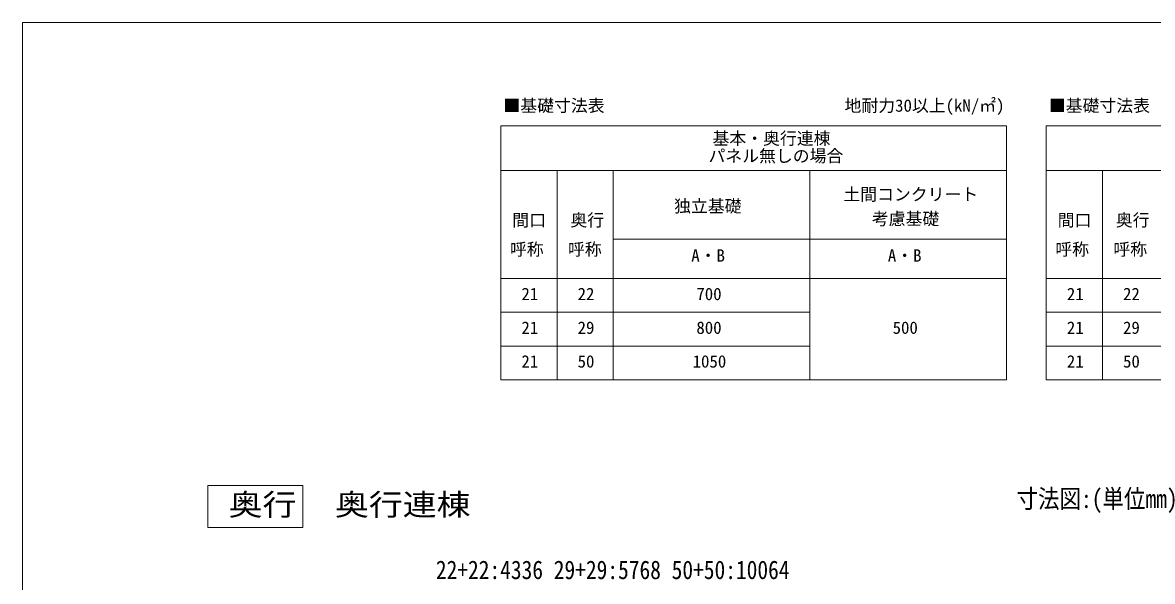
# Model space of a CAD drawing. Units: millimetres at full size, sheet at 1:30; details may follow other scales. Extents: x -20916 to 28483, y -5820 to 5820.
# Drawn here: x 11619 to 19665, y 1843 to 5820 of the extents above; entities that cross this region are included whole.
import ezdxf
from ezdxf.enums import TextEntityAlignment as Align

# ---------------------------------------------------------------- set-up
doc = ezdxf.new("R2010")
doc.units = ezdxf.units.MM
doc.header["$LTSCALE"] = 30
doc.linetypes.add('DASHED1', pattern=[1.8, 1.2, -0.6])
for name, color, linetype, lineweight in [('0-5_DIM1', 4, 'DASHED1', 9), ('0-6_OTH_LINE', 6, 'Continuous', 9), ('F-0_240', 7, 'Continuous', 9)]:
    doc.layers.add(name, color=color, linetype=linetype, lineweight=lineweight)
doc.styles.add('ＭＳ ゴシック', font='')
doc.styles.get('ＭＳ ゴシック').set_extended_font_data('MS Gothic')

msp = doc.modelspace()

# ---------------------------------------------------------------- linework, layer by layer
at = {"layer": '0-5_DIM1', "color": 7, "linetype": 'Continuous', "lineweight": 18}
for p, q in [((15024.84, 5085.5), (18624.84, 5085.5)), ((15024.84, 5085.5), (15024.84, 3278.38)), ((18909.12, 5085.5), (22509.12, 5085.5)), ((18909.12, 5085.5), (18909.12, 3278.38)), ((15024.84, 4767.74), (18624.84, 4767.74)), ((15824.84, 4767.74), (15824.84, 3278.38)), ((18909.12, 4767.74), (22509.12, 4767.74)), ((15824.84, 4278.71), (18624.84, 4278.71)), ((15024.84, 3998.38), (18624.84, 3998.38)), ((18909.12, 3998.38), (22509.12, 3998.38)), ((15024.84, 3758.38), (17224.84, 3758.38)), ((18909.12, 3758.38), (21109.12, 3758.38)), ((15024.84, 3518.38), (17224.84, 3518.38)), ((18909.12, 3518.38), (21109.12, 3518.38)), ((15024.84, 3278.38), (18624.84, 3278.38)), ((18909.12, 3278.38), (22509.12, 3278.38))]:
    msp.add_line(p, q, dxfattribs=at)
at = {"layer": '0-5_DIM1', "color": 7, "linetype": 'Continuous'}
for p, q in [((18624.84, 5085.5), (18624.84, 3278.38)), ((15424.84, 4767.74), (15424.84, 3278.38)), ((15824.84, 4767.74), (15824.84, 3278.38)), ((17224.84, 4767.74), (17224.84, 3278.38)), ((19309.12, 4767.74), (19309.12, 3278.38))]:
    msp.add_line(p, q, dxfattribs=at)
at = {"layer": '0-6_OTH_LINE', "color": 3}
msp.add_lwpolyline([(12936.76, 2526.68), (13613.17, 2526.68), (13613.17, 2227.18), (12936.76, 2227.18)], close=True, dxfattribs=at)
at = {"layer": 'F-0_240', "color": 5}
for q in [(11618.54, -5820), (28058.54, 5820)]:
    msp.add_line((11618.54, 5820), q, dxfattribs=at)

# ---------------------------------------------------------------- texts
at = {"layer": '0-5_DIM1', "color": 7, "style": 'ＭＳ ゴシック'}
for s, p in [('■基礎寸法表', (15043.01, 5159.34)), ('地耐力30以上(kN/㎡)', (17472.26, 5159.34)), ('■基礎寸法表', (18927.29, 5159.34)), ('基本・奥行連棟', (16531.93, 4925.21)), ('パネル無しの場合', (16503.34, 4800.7)), ('土間コンクリート', (17464.01, 4527.19)), ('独立基礎', (16258.38, 4443.62)), ('間口', (15105.8, 4343.84)), ('奥行', (15519.54, 4343.84)), ('考慮基礎', (17666.48, 4353.71)), ('間口', (18990.08, 4343.84)), ('奥行', (19403.82, 4343.84)), ('呼称', (15088.98, 4136.14)), ('呼称', (15502.72, 4136.14)), ('A・B', (16380.62, 4091.98)), ('A・B', (17780.62, 4091.98)), ('呼称', (18973.26, 4136.14)), ('呼称', (19387, 4136.14)), ('21', (15171.11, 3818.38)), ('22', (15571.11, 3818.38)), ('700', (16416.87, 3818.38)), ('21', (19055.39, 3818.38)), ('22', (19455.39, 3818.38)), ('21', (15171.11, 3578.38)), ('29', (15571.11, 3578.38)), ('800', (16416.87, 3578.38)), ('500', (17814.55, 3578.38)), ('21', (19055.39, 3578.38)), ('29', (19455.39, 3578.38)), ('21', (15171.11, 3338.38)), ('50', (15571.11, 3338.38)), ('1050', (16390.24, 3338.38)), ('21', (19055.39, 3338.38)), ('50', (19455.39, 3338.38))]:
    msp.add_text(s, height=87.98, dxfattribs=at).set_placement(p, align=Align.BOTTOM_LEFT)
at = {"layer": '0-6_OTH_LINE', "color": 7, "style": 'ＭＳ ゴシック', "width": 0.85}
for s, p in [('寸法図:(単位mm)', (18696.91, 2325.74)), ('22+22:4336 29+29:5768 50+50:10064', (14561.66, 1819.87))]:
    msp.add_text(s, height=132, dxfattribs=at).set_placement(p, align=Align.BOTTOM_LEFT)
at = {"layer": '0-6_OTH_LINE', "color": 2, "style": 'ＭＳ ゴシック', "width": 1.15}
for s, p in [('奥行', (13085.25, 2266.3)), ('奥行連棟', (13842.45, 2266.3))]:
    msp.add_text(s, height=154, dxfattribs=at).set_placement(p, align=Align.BOTTOM_LEFT)

doc.saveas('drawing.dxf')
